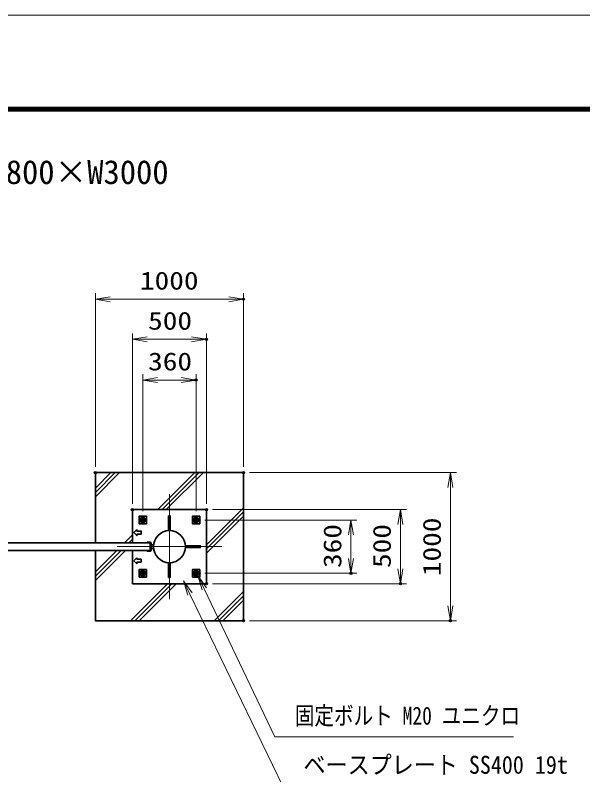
# Model space of a CAD drawing. Units: millimetres at full size. Extents: x -11880 to 11880, y -8400 to 8400.
# Drawn here: x 3483 to 7314, y 3271 to 8400 of the extents above; entities that cross this region are included whole.
import ezdxf
from ezdxf.enums import TextEntityAlignment as Align

# ---------------------------------------------------------------- set-up
doc = ezdxf.new("R2010")
doc.units = ezdxf.units.MM
doc.header["$LTSCALE"] = 30
doc.header["$PDMODE"] = 32
doc.header["$PDSIZE"] = 15
for name, pattern in [('DASHED', [7.5, 6, -1.5]), ('USER1', [18, 12, -1.5, 3, -1.5]), ('USER2', [9, 6, -0.75, 1.5, -0.75])]:
    doc.linetypes.add(name, pattern=pattern)
for name, color, linetype, lineweight in [('0-0_D-TTL', 7, 'Continuous', 18), ('0-1_外形線', 7, 'Continuous', 35), ('0-2_軸線', 200, 'USER1', 15), ('0-3_細線', 2, 'Continuous', 35), ('0-4_寸法線', 4, 'Continuous', 18), ('0-5_0', 7, 'Continuous', 18), ('0-7_隠れ線', 140, 'DASHED', 18), ('0-D_AM_0N', 7, 'Continuous', 50), ('0-E_AM_4N', 4, 'Continuous', 25), ('0-F_AM_7N', 6, 'USER2', 18), ('1-2_ハッチング', 253, 'Continuous', 13)]:
    doc.layers.add(name, color=color, linetype=linetype, lineweight=lineweight)
doc.layers.add('0-6_Defpoints', color=7, linetype='Continuous')
doc.layers.add('0-9_文字3', color=254, linetype='Continuous')
doc.styles.add('ＭＳ ゴシック', font='')
doc.styles.get('ＭＳ ゴシック').set_extended_font_data('MS Gothic')

# ---------------------------------------------------------------- blocks, each defined once
blk = doc.blocks.new('U67')
at = {"layer": '0-D_AM_0N'}
blk.add_lwpolyline([(25716849.9, 80460010.1), (25717299.9, 80459750.3), (25717749.9, 80460010.1), (25717749.9, 80460529.7), (25717299.9, 80460789.5), (25716849.9, 80460529.7)], close=True, dxfattribs=at)
for radius in [450, 259.4]:
    blk.add_circle((25717299.9, 80460269.9), radius, dxfattribs=at)
at = {"layer": '0-E_AM_4N'}
blk.add_arc((25717299.9, 80460269.9), 300, 260, 170, dxfattribs=at)
at = {"layer": '0-F_AM_7N'}
for p, q in [((25716728.3, 80460269.9), (25717871.5, 80460269.9)), ((25717299.9, 80460841.5), (25717299.9, 80459698.3))]:
    blk.add_line(p, q, dxfattribs=at)
blk = doc.blocks.new('U68')
at = {"layer": '0-D_AM_0N'}
blk.add_lwpolyline([(25727649.9, 80460010.1), (25728099.9, 80459750.3), (25728549.9, 80460010.1), (25728549.9, 80460529.7), (25728099.9, 80460789.5), (25727649.9, 80460529.7)], close=True, dxfattribs=at)
for radius in [450, 259.4]:
    blk.add_circle((25728099.9, 80460269.9), radius, dxfattribs=at)
at = {"layer": '0-E_AM_4N'}
blk.add_arc((25728099.9, 80460269.9), 300, 260, 170, dxfattribs=at)
at = {"layer": '0-F_AM_7N'}
for p, q in [((25727528.3, 80460269.9), (25728671.5, 80460269.9)), ((25728099.9, 80460841.5), (25728099.9, 80459698.3))]:
    blk.add_line(p, q, dxfattribs=at)
blk = doc.blocks.new('U69')
at = {"layer": '0-D_AM_0N'}
blk.add_lwpolyline([(25727649.9, 80449210.1), (25728099.9, 80448950.3), (25728549.9, 80449210.1), (25728549.9, 80449729.7), (25728099.9, 80449989.5), (25727649.9, 80449729.7)], close=True, dxfattribs=at)
for radius in [450, 259.4]:
    blk.add_circle((25728099.9, 80449469.9), radius, dxfattribs=at)
at = {"layer": '0-E_AM_4N'}
blk.add_arc((25728099.9, 80449469.9), 300, 260, 170, dxfattribs=at)
at = {"layer": '0-F_AM_7N'}
for p, q in [((25727528.3, 80449469.9), (25728671.5, 80449469.9)), ((25728099.9, 80450041.5), (25728099.9, 80448898.3))]:
    blk.add_line(p, q, dxfattribs=at)
blk = doc.blocks.new('U70')
at = {"layer": '0-D_AM_0N'}
blk.add_lwpolyline([(25716849.9, 80449210.1), (25717299.9, 80448950.3), (25717749.9, 80449210.1), (25717749.9, 80449729.7), (25717299.9, 80449989.5), (25716849.9, 80449729.7)], close=True, dxfattribs=at)
for radius in [450, 259.4]:
    blk.add_circle((25717299.9, 80449469.9), radius, dxfattribs=at)
at = {"layer": '0-E_AM_4N'}
blk.add_arc((25717299.9, 80449469.9), 300, 260, 170, dxfattribs=at)
at = {"layer": '0-F_AM_7N'}
for p, q in [((25716728.3, 80449469.9), (25717871.5, 80449469.9)), ((25717299.9, 80450041.5), (25717299.9, 80448898.3))]:
    blk.add_line(p, q, dxfattribs=at)
blk = doc.blocks.new('_Open')
at = {"layer": '0-5_0', "color": 4}
blk.add_line((-30, 5), (0, 0), dxfattribs=at)
blk.add_lwpolyline([(-30, -5), (0, 0), (-30, 0)], dxfattribs=at)
blk = doc.blocks.new('S49')
at = {"layer": '0-4_寸法線'}
for points in [[(25792368.8, 80416333.8), (25744076, 80416333.8), (25729754.4, 80446347.4), (25728462.5, 80449055)], [(25730205.7, 80446562.8), (25728462.5, 80449055), (25729303.2, 80446132.1)]]:
    blk.add_lwpolyline(points, dxfattribs=at)
at = {"layer": '0-4_寸法線', "color": 254, "style": 'ＭＳ ゴシック', "width": 0.8}
blk.add_text('固定ボルト M20 ユニクロ', height=3637, dxfattribs=at).set_placement((25748085, 80417734.4), align=Align.BOTTOM_LEFT)
blk = doc.blocks.new('S50')
at = {"layer": '0-4_寸法線'}
for points in [[(25799612, 80406376.8), (25745645.6, 80406376.8), (25726861.8, 80445283.7), (25725557.5, 80447985.4)], [(25727312.1, 80445501.1), (25725557.5, 80447985.4), (25726411.6, 80445066.4)]]:
    blk.add_lwpolyline(points, dxfattribs=at)
at = {"layer": '0-4_寸法線', "color": 254, "style": 'ＭＳ ゴシック', "width": 0.9}
blk.add_text('ベースプレート SS400 19t', height=3637, dxfattribs=at).set_placement((25749845.6, 80407777.3), align=Align.BOTTOM_LEFT)

msp = doc.modelspace()

# ---------------------------------------------------------------- linework, layer by layer
at = {"layer": '0-0_D-TTL'}
for points in [[(-11880, -8400), (11880, -8400), (11880, 8400), (-11880, 8400)], [(-11116.29, 7779.43), (11116.29, 7779.43), (11116.29, -7777.71), (-11116.29, -7777.71)], [(-11109.21, 7772.36), (11109.21, 7772.36), (11109.21, -7770.64), (-11109.21, -7770.64)], [(-11102.14, 7765.29), (11102.14, 7765.29), (11102.14, -7763.57), (-11102.14, -7763.57)], [(-11095.07, 7758.21), (11095.07, 7758.21), (11095.07, -7756.5), (-11095.07, -7756.5)], [(-11088, 7751.14), (11088, 7751.14), (11088, -7749.43), (-11088, -7749.43)]]:
    msp.add_lwpolyline(points, close=True, dxfattribs=at)
at = {"layer": '0-1_外形線'}
for p, q in [((4273.88, 5061.26), (4273.88, 4836.26)), ((4773.88, 5061.26), (4273.88, 5061.26)), ((4773.88, 4561.26), (4773.88, 5061.26)), ((4373.88, 4842.26), (4393.88, 4842.26)), ((4393.88, 4786.26), (4393.88, 4836.26)), ((4399.88, 4836.26), (4399.88, 4786.26)), ((4399.88, 4823.76), (4416.45, 4823.76)), ((4273.88, 4786.26), (4273.88, 4561.26)), ((4416.45, 4798.76), (4399.88, 4798.76)), ((4273.88, 4561.26), (4773.88, 4561.26))]:
    msp.add_line(p, q, dxfattribs=at)
for points in [[(4023.88, 4786.26), (4023.88, 4311.26), (5023.88, 4311.26), (5023.88, 5311.26), (4023.88, 5311.26), (4023.88, 4836.26)], [(4393.88, 4836.26), (4373.88, 4836.26), (4373.88, 4842.26)], [(4393.88, 4780.26), (4373.88, 4780.26), (4373.88, 4786.26), (4393.88, 4786.26)]]:
    msp.add_lwpolyline(points, dxfattribs=at)
for points in [[(4318.88, 4966.26), (4368.88, 4966.26), (4368.88, 5016.26), (4318.88, 5016.26)], [(4678.88, 4966.26), (4728.88, 4966.26), (4728.88, 5016.26), (4678.88, 5016.26)], [(1393.88, 4836.26), (4393.88, 4836.26), (4393.88, 4786.26), (1393.88, 4786.26)], [(4318.88, 4606.26), (4368.88, 4606.26), (4368.88, 4656.26), (4318.88, 4656.26)], [(4678.88, 4606.26), (4728.88, 4606.26), (4728.88, 4656.26), (4678.88, 4656.26)]]:
    msp.add_lwpolyline(points, close=True, dxfattribs=at)
msp.add_circle((4523.88, 4811.26), 108.15, dxfattribs=at)
for centre, start, end in [((4393.88, 4836.26), 0, 90), ((4393.88, 4786.26), 270, 0)]:
    msp.add_arc(centre, 6, start, end, dxfattribs=at)
at = {"layer": '0-2_軸線'}
for p, q in [((4523.88, 4811.26), (4523.88, 5164.82)), ((4523.88, 4811.26), (4170.32, 4811.26)), ((4393.88, 4811.26), (4554.37, 4811.26)), ((4523.88, 4811.26), (4877.43, 4811.26)), ((4523.88, 4811.26), (4523.88, 4457.71))]:
    msp.add_line(p, q, dxfattribs=at)
at = {"layer": '0-3_細線'}
for p, q in [((4517.88, 5019.16), (4517.88, 4919.25)), ((4399.88, 4827.76), (4403.88, 4823.76)), ((4403.88, 4798.76), (4399.88, 4794.76)), ((4303.88, 4736.26), (4283.88, 4716.26)), ((4303.88, 4736.26), (4303.88, 4726.26)), ((4303.88, 4726.26), (4333.88, 4726.26)), ((4333.88, 4726.26), (4333.88, 4706.26)), ((4283.88, 4716.26), (4303.88, 4696.26)), ((4333.88, 4706.26), (4303.88, 4706.26)), ((4303.88, 4696.26), (4303.88, 4706.26))]:
    msp.add_line(p, q, dxfattribs=at)
for points in [[(4517.88, 5019.16), (4529.88, 5019.16), (4529.88, 4919.41)], [(4303.88, 4926.26), (4283.88, 4906.26), (4303.88, 4886.26), (4303.88, 4896.26)], [(4303.88, 4926.26), (4303.88, 4916.26), (4333.88, 4916.26), (4333.88, 4896.26), (4303.88, 4896.26)], [(4631.86, 4817.26), (4731.78, 4817.26), (4731.78, 4805.26), (4631.86, 4805.26)], [(4517.88, 4703.28), (4517.88, 4603.36), (4529.88, 4603.36), (4529.88, 4703.11)]]:
    msp.add_lwpolyline(points, dxfattribs=at)
at = {"layer": '0-4_寸法線'}
for p, q in [((4023.88, 5351.26), (4023.88, 6522.2)), ((5023.88, 5351.26), (5023.88, 6522.2)), ((4023.88, 6482.2), (5023.88, 6482.2)), ((4273.88, 5101.26), (4273.88, 6251.26)), ((4273.88, 6211.26), (4773.88, 6211.26)), ((4773.88, 5101.26), (4773.88, 6251.26)), ((4343.88, 5050.32), (4343.88, 5976.35)), ((4703.88, 5050.32), (4703.88, 5976.35)), ((4343.88, 5936.35), (4703.88, 5936.35)), ((5063.88, 5311.26), (6460.22, 5311.26)), ((6420.22, 5311.26), (6420.22, 4311.26)), ((4813.88, 5061.26), (6123.09, 5061.26)), ((6083.09, 5061.26), (6083.09, 4561.26)), ((4762.93, 4991.26), (5789.23, 4991.26)), ((5749.23, 4991.26), (5749.23, 4631.26)), ((4762.93, 4631.26), (5789.23, 4631.26)), ((4813.88, 4561.26), (6123.09, 4561.26)), ((5063.88, 4311.26), (6460.22, 4311.26))]:
    msp.add_line(p, q, dxfattribs=at)
at = {"layer": '0-6_Defpoints'}
for p in [(5023.88, 6482.2), (4773.88, 6211.26), (4703.88, 5936.35), (4023.88, 5311.26), (5023.88, 5311.26), (5023.88, 5311.26), (4273.88, 5061.26), (4773.88, 5061.26), (4773.88, 5061.26), (4343.88, 5010.32), (4703.88, 5010.32), (4722.93, 4991.26), (4722.93, 4631.26), (5749.23, 4631.26), (4773.88, 4561.26), (6083.09, 4561.26), (5023.88, 4311.26), (6420.22, 4311.26)]:
    msp.add_point(p, dxfattribs=at)
at = {"layer": '0-7_隠れ線'}
for centre in [(4343.88, 4991.26), (4703.88, 4991.26), (4343.88, 4631.26), (4703.88, 4631.26)]:
    msp.add_circle(centre, 20, dxfattribs=at)
at = {"layer": '1-2_ハッチング'}
for p, q in [((4023.88, 5205.91), (4129.23, 5311.26)), ((4023.88, 5176.91), (4158.23, 5311.26)), ((4023.88, 5147.91), (4187.23, 5311.26)), ((4444.92, 5061.26), (4694.92, 5311.26)), ((4473.92, 5061.26), (4723.92, 5311.26)), ((4502.92, 5061.26), (4752.92, 5311.26)), ((4773.88, 4824.54), (5023.88, 5074.54)), ((4773.88, 4795.54), (5023.88, 5045.54)), ((4773.88, 4766.54), (5023.88, 5016.54)), ((4219.92, 4836.26), (4273.88, 4890.22)), ((4248.92, 4836.26), (4273.88, 4861.22)), ((4023.88, 4640.22), (4169.92, 4786.26)), ((4023.88, 4611.22), (4198.92, 4786.26)), ((4023.88, 4582.22), (4227.92, 4786.26)), ((4260.6, 4311.26), (4510.6, 4561.26)), ((4289.6, 4311.26), (4539.6, 4561.26)), ((4318.6, 4311.26), (4568.6, 4561.26)), ((4826.29, 4311.26), (5023.88, 4508.85)), ((4855.29, 4311.26), (5023.88, 4479.85)), ((4884.29, 4311.26), (5023.88, 4450.85))]:
    msp.add_line(p, q, dxfattribs=at)

# ---------------------------------------------------------------- block references
at = {"layer": '0-4_寸法線', "xscale": 3.333333, "yscale": 3.333333}
for p, rotation in [((4023.88, 6482.2), 180), ((4273.88, 6211.26), 180), ((4343.88, 5936.35), 180), ((6420.22, 5311.26), 90), ((6083.09, 5061.26), 90), ((5749.23, 4991.26), 90), ((5749.23, 4631.26), 270), ((6083.09, 4561.26), 270), ((6420.22, 4311.26), 270)]:
    msp.add_blockref('_Open', p, dxfattribs=dict(at, rotation=rotation))
at = {"layer": '0-4_寸法線'}
for name, p, xscale, yscale in [('_Open', (5023.88, 6482.2), 3.333333, 3.333333), ('_Open', (4773.88, 6211.26), 3.333333, 3.333333), ('_Open', (4703.88, 5936.35), 3.333333, 3.333333), ('S49', (-852899.45, -2677017.73), 0.03333333, 0.03333333), ('S50', (-852899.45, -2677017.73), 0.03333333, 0.03333333)]:
    msp.add_blockref(name, p, dxfattribs=dict(at, xscale=xscale, yscale=yscale))
at = {"layer": '0-D_AM_0N', "xscale": 0.03333333, "yscale": 0.03333333}
for name in ['U67', 'U68', 'U70', 'U69']:
    msp.add_blockref(name, (-852899.45, -2677017.73), dxfattribs=at)

# ---------------------------------------------------------------- texts
at = {"layer": '0-4_寸法線', "color": 254, "style": 'ＭＳ ゴシック', "width": 1.2}
for s, p in [('1000', (4324.68, 6510.88)), ('500', (4379.88, 6239.95)), ('360', (4379.88, 5965.03))]:
    msp.add_text(s, height=121.2, dxfattribs=at).set_placement(p, align=Align.BOTTOM_LEFT)
for s, p in [('1000', (6391.53, 4612.06)), ('360', (5720.54, 4667.26)), ('500', (6054.4, 4667.26))]:
    msp.add_text(s, height=121.2, rotation=90, dxfattribs=at).set_placement(p, align=Align.BOTTOM_LEFT)
at = {"layer": '0-9_文字3', "style": 'ＭＳ ゴシック'}
msp.add_text('SU-TKM-G（片開） H1800×W3000', height=161.6, dxfattribs=at).set_placement((1328.19, 7211.48), align=Align.BOTTOM_LEFT)

doc.saveas('drawing.dxf')
